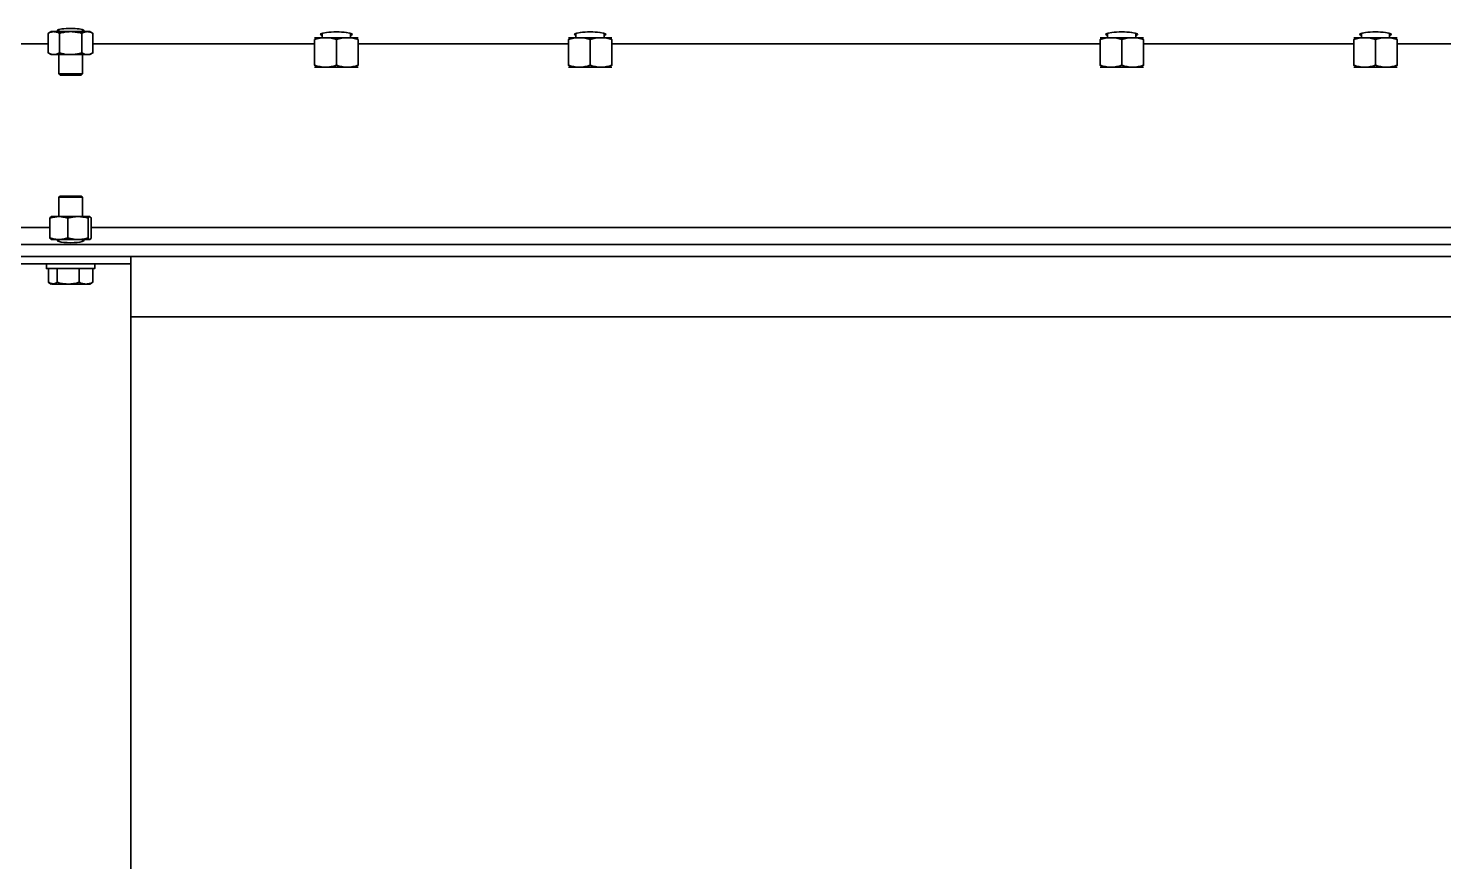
# Model space of a CAD drawing. Header units: millimetres. Extents: x -8400 to 8400, y -5940 to 5940.
# Drawn here: x -4664 to -4078, y 2990 to 3335 of the extents above; entities that cross this region are included whole.
import ezdxf

# ---------------------------------------------------------------- set-up
doc = ezdxf.new("R2010")
doc.units = ezdxf.units.MM
doc.layers.add('粗实线层', color=7, linetype='Continuous', lineweight=35)

msp = doc.modelspace()

# ---------------------------------------------------------------- linework, layer by layer
at = {"layer": '粗实线层', "linetype": 'Continuous', "lineweight": 35}
for points in [[(-4650.961, 3333.056), (-4651.53, 3333.352), (-4652.104, 3333.578), (-4652.393, 3333.661), (-4652.683, 3333.721), (-4652.976, 3333.758), (-4653.27, 3333.77), (-4653.344, 3333.77), (-4653.417, 3333.767), (-4653.491, 3333.764), (-4653.565, 3333.758), (-4653.711, 3333.743), (-4653.858, 3333.721), (-4654.149, 3333.661), (-4654.438, 3333.578), (-4655.012, 3333.352), (-4655.58, 3333.056)], [(-4637.104, 3333.056), (-4638.342, 3333.77), (-4638.463, 3333.77), (-4638.824, 3333.77), (-4639.414, 3333.77), (-4640.214, 3333.77), (-4641.2, 3333.77), (-4642.342, 3333.77), (-4643.606, 3333.77), (-4644.953, 3333.77), (-4646.342, 3333.77), (-4646.926, 3333.758), (-4647.509, 3333.721), (-4648.09, 3333.661), (-4648.669, 3333.579), (-4648.958, 3333.529), (-4649.247, 3333.475), (-4649.391, 3333.446), (-4649.535, 3333.416), (-4649.679, 3333.385), (-4649.823, 3333.352), (-4650.395, 3333.211), (-4650.961, 3333.056), (-4650.961, 3324.985), (-4651.529, 3324.689), (-4652.102, 3324.464), (-4652.391, 3324.381), (-4652.683, 3324.32), (-4652.829, 3324.298), (-4652.976, 3324.283), (-4653.049, 3324.278), (-4653.123, 3324.274), (-4653.197, 3324.271), (-4653.27, 3324.27), (-4653.564, 3324.283), (-4653.857, 3324.32), (-4654.148, 3324.38), (-4654.437, 3324.463), (-4655.011, 3324.688), (-4655.58, 3324.985), (-4655.58, 3333.056), (-4654.342, 3333.77), (-4654.22, 3333.77), (-4653.859, 3333.77), (-4653.27, 3333.77), (-4652.47, 3333.77), (-4651.484, 3333.77), (-4650.342, 3333.77), (-4649.078, 3333.77), (-4647.731, 3333.77), (-4646.342, 3333.77), (-4645.755, 3333.758), (-4645.167, 3333.721), (-4645.093, 3333.715), (-4645.019, 3333.707), (-4644.946, 3333.701), (-4644.872, 3333.693), (-4644.726, 3333.677), (-4644.579, 3333.66), (-4644.288, 3333.621), (-4643.998, 3333.576), (-4643.422, 3333.473), (-4642.851, 3333.35), (-4642.285, 3333.211), (-4641.723, 3333.056), (-4641.723, 3324.985), (-4642.285, 3324.83), (-4642.851, 3324.691), (-4643.422, 3324.569), (-4643.998, 3324.465), (-4644.288, 3324.42), (-4644.579, 3324.381), (-4644.726, 3324.364), (-4644.872, 3324.348), (-4644.946, 3324.341), (-4645.019, 3324.333), (-4645.093, 3324.327), (-4645.167, 3324.32), (-4645.755, 3324.283), (-4646.342, 3324.27), (-4646.926, 3324.283), (-4647.509, 3324.319), (-4648.09, 3324.38), (-4648.669, 3324.462), (-4648.958, 3324.511), (-4649.247, 3324.565), (-4649.391, 3324.595), (-4649.535, 3324.625), (-4649.679, 3324.656), (-4649.823, 3324.688), (-4650.395, 3324.829), (-4650.961, 3324.985)], [(-4651.208, 3334.606), (-4651.208, 3333.77)], [(-4637.104, 3324.985), (-4637.104, 3333.056), (-4637.673, 3333.352), (-4638.247, 3333.578), (-4638.536, 3333.661), (-4638.827, 3333.721), (-4639.12, 3333.758), (-4639.414, 3333.77), (-4639.487, 3333.77), (-4639.561, 3333.767), (-4639.635, 3333.764), (-4639.708, 3333.758), (-4639.855, 3333.743), (-4640.001, 3333.721), (-4640.293, 3333.661), (-4640.582, 3333.578), (-4641.155, 3333.352), (-4641.723, 3333.056)], [(-4641.476, 3333.77), (-4641.476, 3334.606)], [(-4542.192, 3333.082), (-4542.192, 3331.271)], [(-4530.491, 3331.271), (-4530.491, 3333.082)], [(-4437.192, 3333.082), (-4437.192, 3331.271)], [(-4425.491, 3331.271), (-4425.491, 3333.082)], [(-4217.193, 3333.082), (-4217.193, 3331.271)], [(-4205.491, 3331.271), (-4205.491, 3333.082)], [(-4112.192, 3333.082), (-4112.192, 3331.271)], [(-4100.491, 3331.271), (-4100.491, 3333.082)], [(-4747.336, 3328.77), (-4655.542, 3328.77)], [(-4637.076, 3328.77), (-4545.283, 3328.77)], [(-4536.342, 3330.466), (-4537.45, 3330.8), (-4538.569, 3331.054), (-4539.132, 3331.147), (-4539.699, 3331.215), (-4540.269, 3331.256), (-4540.842, 3331.271), (-4540.985, 3331.269), (-4541.129, 3331.267), (-4541.201, 3331.265), (-4541.273, 3331.263), (-4541.344, 3331.259), (-4541.416, 3331.256), (-4541.702, 3331.239), (-4541.987, 3331.214), (-4542.554, 3331.146), (-4543.118, 3331.054), (-4544.236, 3330.799), (-4545.342, 3330.466), (-4545.342, 3319.874), (-4544.233, 3319.541), (-4543.115, 3319.287), (-4542.552, 3319.194), (-4541.985, 3319.126), (-4541.415, 3319.085), (-4540.842, 3319.071), (-4539.42, 3319.071), (-4537.905, 3319.071), (-4536.342, 3319.071), (-4534.779, 3319.071), (-4533.264, 3319.071), (-4531.842, 3319.071), (-4530.557, 3319.071), (-4529.448, 3319.071), (-4528.548, 3319.071), (-4527.885, 3319.071), (-4527.479, 3319.071), (-4527.342, 3319.071)], [(-4545.342, 3331.271), (-4545.205, 3331.271), (-4544.799, 3331.271), (-4544.136, 3331.271), (-4543.236, 3331.271), (-4542.127, 3331.271), (-4540.842, 3331.271), (-4539.42, 3331.271), (-4537.905, 3331.271), (-4536.342, 3331.271), (-4534.779, 3331.271), (-4533.264, 3331.271), (-4531.842, 3331.271), (-4531.985, 3331.269), (-4532.129, 3331.267), (-4532.201, 3331.265), (-4532.272, 3331.263), (-4532.344, 3331.259), (-4532.416, 3331.256), (-4532.702, 3331.239), (-4532.987, 3331.214), (-4533.554, 3331.146), (-4534.118, 3331.054), (-4535.236, 3330.799), (-4536.342, 3330.466), (-4536.342, 3319.874), (-4537.448, 3319.542), (-4538.566, 3319.288), (-4539.13, 3319.194), (-4539.697, 3319.126), (-4539.982, 3319.102), (-4540.268, 3319.085), (-4540.34, 3319.081), (-4540.411, 3319.079), (-4540.483, 3319.076), (-4540.555, 3319.074), (-4540.699, 3319.071), (-4540.842, 3319.071), (-4542.127, 3319.071), (-4543.236, 3319.071), (-4544.136, 3319.071), (-4544.799, 3319.071), (-4545.205, 3319.071), (-4545.342, 3319.071)], [(-4536.342, 3319.874), (-4535.233, 3319.541), (-4534.115, 3319.287), (-4533.552, 3319.194), (-4532.985, 3319.126), (-4532.415, 3319.085), (-4531.842, 3319.071), (-4531.699, 3319.071), (-4531.555, 3319.074), (-4531.483, 3319.076), (-4531.411, 3319.079), (-4531.34, 3319.081), (-4531.268, 3319.085), (-4530.982, 3319.102), (-4530.697, 3319.126), (-4530.13, 3319.194), (-4529.566, 3319.288), (-4528.448, 3319.542), (-4527.342, 3319.874), (-4527.342, 3330.466), (-4528.45, 3330.8), (-4529.569, 3331.054), (-4530.132, 3331.147), (-4530.699, 3331.215), (-4531.269, 3331.256), (-4531.842, 3331.271), (-4530.557, 3331.271), (-4529.448, 3331.271), (-4528.548, 3331.271), (-4527.885, 3331.271), (-4527.479, 3331.271), (-4527.342, 3331.271)], [(-4527.292, 3328.77), (-4440.308, 3328.77)], [(-4440.342, 3331.271), (-4440.205, 3331.271), (-4439.799, 3331.271), (-4439.136, 3331.271), (-4438.236, 3331.271), (-4437.127, 3331.271), (-4435.842, 3331.271), (-4435.985, 3331.269), (-4436.129, 3331.267), (-4436.201, 3331.265), (-4436.272, 3331.263), (-4436.344, 3331.259), (-4436.416, 3331.256), (-4436.702, 3331.239), (-4436.987, 3331.214), (-4437.554, 3331.146), (-4438.118, 3331.054), (-4439.236, 3330.799), (-4440.342, 3330.466), (-4440.342, 3319.874), (-4439.234, 3319.541), (-4438.115, 3319.287), (-4437.552, 3319.194), (-4436.985, 3319.126), (-4436.415, 3319.085), (-4435.842, 3319.071), (-4437.127, 3319.071), (-4438.236, 3319.071), (-4439.136, 3319.071), (-4439.799, 3319.071), (-4440.205, 3319.071), (-4440.342, 3319.071)], [(-4422.342, 3331.271), (-4422.479, 3331.271), (-4422.885, 3331.271), (-4423.548, 3331.271), (-4424.448, 3331.271), (-4425.557, 3331.271), (-4426.842, 3331.271), (-4426.269, 3331.256), (-4425.699, 3331.215), (-4425.132, 3331.147), (-4424.569, 3331.054), (-4423.451, 3330.8), (-4422.342, 3330.466), (-4422.342, 3319.874), (-4423.448, 3319.542), (-4424.566, 3319.288), (-4425.13, 3319.194), (-4425.697, 3319.126), (-4425.982, 3319.102), (-4426.268, 3319.085), (-4426.34, 3319.081), (-4426.411, 3319.079), (-4426.483, 3319.076), (-4426.555, 3319.074), (-4426.699, 3319.071), (-4426.842, 3319.071), (-4428.264, 3319.071), (-4429.779, 3319.071), (-4431.342, 3319.071), (-4432.905, 3319.071), (-4434.42, 3319.071), (-4435.842, 3319.071), (-4435.699, 3319.071), (-4435.555, 3319.074), (-4435.483, 3319.076), (-4435.411, 3319.079), (-4435.34, 3319.081), (-4435.268, 3319.085), (-4434.982, 3319.102), (-4434.697, 3319.126), (-4434.13, 3319.194), (-4433.566, 3319.288), (-4432.448, 3319.542), (-4431.342, 3319.874)], [(-4431.342, 3330.466), (-4431.342, 3319.874), (-4430.233, 3319.541), (-4429.115, 3319.287), (-4428.552, 3319.194), (-4427.985, 3319.126), (-4427.415, 3319.085), (-4426.842, 3319.071), (-4425.557, 3319.071), (-4424.448, 3319.071), (-4423.548, 3319.071), (-4422.885, 3319.071), (-4422.479, 3319.071), (-4422.342, 3319.071)], [(-4422.317, 3328.77), (-4220.323, 3328.77)], [(-4220.342, 3331.271), (-4220.205, 3331.271), (-4219.799, 3331.271), (-4219.136, 3331.271), (-4218.236, 3331.271), (-4217.127, 3331.271), (-4215.842, 3331.271), (-4215.985, 3331.269), (-4216.129, 3331.267), (-4216.201, 3331.265), (-4216.272, 3331.263), (-4216.344, 3331.259), (-4216.416, 3331.256), (-4216.702, 3331.239), (-4216.987, 3331.214), (-4217.554, 3331.146), (-4218.118, 3331.054), (-4219.236, 3330.799), (-4220.342, 3330.466), (-4220.342, 3319.874), (-4219.233, 3319.541), (-4218.115, 3319.287), (-4217.552, 3319.194), (-4216.985, 3319.126), (-4216.415, 3319.085), (-4215.842, 3319.071), (-4217.127, 3319.071), (-4218.236, 3319.071), (-4219.136, 3319.071), (-4219.799, 3319.071), (-4220.205, 3319.071), (-4220.342, 3319.071)], [(-4211.342, 3330.466), (-4211.342, 3319.874), (-4210.233, 3319.541), (-4209.115, 3319.287), (-4208.552, 3319.194), (-4207.985, 3319.126), (-4207.415, 3319.085), (-4206.842, 3319.071), (-4206.699, 3319.071), (-4206.555, 3319.074), (-4206.483, 3319.076), (-4206.412, 3319.079), (-4206.34, 3319.081), (-4206.268, 3319.085), (-4205.982, 3319.102), (-4205.697, 3319.126), (-4205.13, 3319.194), (-4204.566, 3319.288), (-4203.448, 3319.542), (-4202.342, 3319.874), (-4202.342, 3330.466), (-4203.45, 3330.8), (-4204.569, 3331.054), (-4205.132, 3331.147), (-4205.699, 3331.215), (-4206.269, 3331.256), (-4206.842, 3331.271), (-4206.985, 3331.269), (-4207.129, 3331.267), (-4207.201, 3331.265), (-4207.272, 3331.263), (-4207.344, 3331.259), (-4207.416, 3331.256), (-4207.702, 3331.239), (-4207.987, 3331.214), (-4208.554, 3331.146), (-4209.118, 3331.054), (-4210.236, 3330.799), (-4211.342, 3330.466), (-4212.45, 3330.8), (-4213.569, 3331.054), (-4214.132, 3331.147), (-4214.699, 3331.215), (-4215.269, 3331.256), (-4215.842, 3331.271), (-4214.42, 3331.271), (-4212.905, 3331.271), (-4211.342, 3331.271), (-4209.779, 3331.271), (-4208.264, 3331.271), (-4206.842, 3331.271), (-4205.557, 3331.271), (-4204.448, 3331.271), (-4203.548, 3331.271), (-4202.885, 3331.271), (-4202.479, 3331.271), (-4202.342, 3331.271)], [(-4202.332, 3328.77), (-4115.289, 3328.77)], [(-4106.342, 3319.874), (-4105.233, 3319.541), (-4104.115, 3319.287), (-4103.552, 3319.194), (-4102.985, 3319.126), (-4102.415, 3319.085), (-4101.842, 3319.071), (-4101.699, 3319.071), (-4101.555, 3319.074), (-4101.483, 3319.076), (-4101.412, 3319.079), (-4101.34, 3319.081), (-4101.268, 3319.085), (-4100.982, 3319.102), (-4100.697, 3319.126), (-4100.13, 3319.194), (-4099.566, 3319.288), (-4098.448, 3319.542), (-4097.342, 3319.874), (-4097.342, 3330.466), (-4098.45, 3330.8), (-4099.569, 3331.054), (-4100.132, 3331.147), (-4100.699, 3331.215), (-4101.269, 3331.256), (-4101.842, 3331.271), (-4103.264, 3331.271), (-4104.779, 3331.271), (-4106.342, 3331.271), (-4107.905, 3331.271), (-4109.42, 3331.271), (-4110.842, 3331.271), (-4110.985, 3331.269), (-4111.129, 3331.267), (-4111.201, 3331.265), (-4111.273, 3331.263), (-4111.344, 3331.259), (-4111.416, 3331.256), (-4111.702, 3331.239), (-4111.987, 3331.214), (-4112.554, 3331.146), (-4113.118, 3331.054), (-4114.236, 3330.799), (-4115.342, 3330.466), (-4115.342, 3319.874), (-4114.233, 3319.541), (-4113.115, 3319.287), (-4112.552, 3319.194), (-4111.985, 3319.126), (-4111.415, 3319.085), (-4110.842, 3319.071), (-4110.699, 3319.071), (-4110.555, 3319.074), (-4110.483, 3319.076), (-4110.411, 3319.079), (-4110.34, 3319.081), (-4110.268, 3319.085), (-4109.982, 3319.102), (-4109.697, 3319.126), (-4109.13, 3319.194), (-4108.566, 3319.288), (-4107.448, 3319.542), (-4106.342, 3319.874), (-4106.342, 3330.466), (-4107.45, 3330.8), (-4108.569, 3331.054), (-4109.132, 3331.147), (-4109.699, 3331.215), (-4110.269, 3331.256), (-4110.842, 3331.271), (-4112.127, 3331.271), (-4113.236, 3331.271), (-4114.136, 3331.271), (-4114.799, 3331.271), (-4115.205, 3331.271), (-4115.342, 3331.271)], [(-4097.342, 3331.271), (-4097.479, 3331.271), (-4097.885, 3331.271), (-4098.548, 3331.271), (-4099.448, 3331.271), (-4100.557, 3331.271), (-4101.842, 3331.271), (-4101.985, 3331.269), (-4102.129, 3331.267), (-4102.201, 3331.265), (-4102.272, 3331.263), (-4102.344, 3331.259), (-4102.416, 3331.256), (-4102.702, 3331.239), (-4102.987, 3331.214), (-4103.554, 3331.146), (-4104.118, 3331.054), (-4105.236, 3330.799), (-4106.342, 3330.466)], [(-4097.298, 3328.77), (-3895.304, 3328.77)], [(-4655.58, 3324.985), (-4654.342, 3324.27), (-4654.22, 3324.27), (-4653.859, 3324.27), (-4653.27, 3324.27), (-4652.47, 3324.27), (-4651.484, 3324.27), (-4650.342, 3324.27), (-4649.078, 3324.27), (-4647.731, 3324.27), (-4646.342, 3324.27), (-4644.953, 3324.27), (-4643.606, 3324.27), (-4642.342, 3324.27), (-4641.2, 3324.27), (-4640.214, 3324.27), (-4639.414, 3324.27), (-4639.34, 3324.271), (-4639.267, 3324.274), (-4639.193, 3324.278), (-4639.119, 3324.283), (-4638.972, 3324.298), (-4638.826, 3324.32), (-4638.535, 3324.381), (-4638.246, 3324.464), (-4637.672, 3324.689), (-4637.104, 3324.985), (-4638.342, 3324.27), (-4638.463, 3324.27), (-4638.824, 3324.27), (-4639.414, 3324.27), (-4639.708, 3324.283), (-4640, 3324.32), (-4640.291, 3324.38), (-4640.58, 3324.463), (-4641.154, 3324.688), (-4641.723, 3324.985)], [(-4651.208, 3324.27), (-4651.208, 3316.257), (-4650.721, 3315.771), (-4650.612, 3315.771), (-4650.288, 3315.771), (-4649.766, 3315.771), (-4649.072, 3315.771), (-4648.242, 3315.771), (-4647.316, 3315.771), (-4646.342, 3315.771), (-4645.367, 3315.771), (-4644.442, 3315.771), (-4643.611, 3315.771), (-4642.918, 3315.771), (-4642.396, 3315.771), (-4642.072, 3315.771), (-4641.963, 3315.771), (-4641.476, 3316.257), (-4641.476, 3324.27)], [(-4651.208, 3316.257), (-4651.102, 3316.257), (-4650.787, 3316.257), (-4650.279, 3316.257), (-4649.598, 3316.257), (-4648.775, 3316.257), (-4647.846, 3316.257), (-4646.851, 3316.257), (-4645.833, 3316.257), (-4644.838, 3316.257), (-4643.909, 3316.257), (-4643.086, 3316.257), (-4642.405, 3316.257), (-4641.897, 3316.257), (-4641.582, 3316.257), (-4641.476, 3316.257)], [(-4202.342, 3319.071), (-4202.479, 3319.071), (-4202.885, 3319.071), (-4203.548, 3319.071), (-4204.448, 3319.071), (-4205.557, 3319.071), (-4206.842, 3319.071), (-4208.264, 3319.071), (-4209.779, 3319.071), (-4211.342, 3319.071), (-4212.905, 3319.071), (-4214.42, 3319.071), (-4215.842, 3319.071), (-4215.699, 3319.071), (-4215.555, 3319.074), (-4215.483, 3319.076), (-4215.411, 3319.079), (-4215.34, 3319.081), (-4215.268, 3319.085), (-4214.982, 3319.102), (-4214.697, 3319.126), (-4214.13, 3319.194), (-4213.566, 3319.288), (-4212.448, 3319.542), (-4211.342, 3319.874)], [(-4097.342, 3319.071), (-4097.479, 3319.071), (-4097.885, 3319.071), (-4098.548, 3319.071), (-4099.448, 3319.071), (-4100.557, 3319.071), (-4101.842, 3319.071), (-4103.264, 3319.071), (-4104.779, 3319.071), (-4106.342, 3319.071), (-4107.905, 3319.071), (-4109.42, 3319.071), (-4110.842, 3319.071), (-4112.127, 3319.071), (-4113.236, 3319.071), (-4114.136, 3319.071), (-4114.799, 3319.071), (-4115.205, 3319.071), (-4115.342, 3319.071)], [(-4641.476, 3265.283), (-4641.963, 3265.77), (-4642.077, 3265.77), (-4642.414, 3265.77), (-4642.956, 3265.77), (-4643.675, 3265.77), (-4644.534, 3265.77), (-4645.487, 3265.77), (-4646.484, 3265.77), (-4647.474, 3265.77), (-4648.405, 3265.77), (-4649.228, 3265.77), (-4649.901, 3265.77), (-4650.387, 3265.77), (-4650.637, 3265.77), (-4650.721, 3265.77), (-4651.208, 3265.283)], [(-4641.476, 3257.271), (-4641.476, 3265.283), (-4641.584, 3265.283), (-4641.905, 3265.283), (-4642.422, 3265.283), (-4643.115, 3265.283), (-4643.951, 3265.283), (-4644.893, 3265.283), (-4645.901, 3265.283), (-4646.927, 3265.283), (-4647.928, 3265.283), (-4648.858, 3265.283), (-4649.676, 3265.283), (-4650.346, 3265.283), (-4650.837, 3265.283), (-4651.114, 3265.283), (-4651.208, 3265.283), (-4651.208, 3257.271)], [(-4654.875, 3256.556), (-4654.727, 3256.852), (-4654.578, 3257.078), (-4654.502, 3257.161), (-4654.427, 3257.221), (-4654.411, 3257.231)], [(-4654.414, 3257.229), (-4654.342, 3257.271), (-4654.208, 3257.271), (-4653.81, 3257.271), (-4653.162, 3257.271), (-4652.285, 3257.271), (-4651.21, 3257.271), (-4650.033, 3257.271), (-4648.745, 3257.271), (-4647.383, 3257.271), (-4645.99, 3257.271), (-4644.607, 3257.271), (-4643.278, 3257.271), (-4643.817, 3257.258), (-4644.356, 3257.222), (-4644.892, 3257.162), (-4645.427, 3257.079), (-4645.694, 3257.03), (-4645.961, 3256.976), (-4646.094, 3256.946), (-4646.227, 3256.916), (-4646.36, 3256.885), (-4646.493, 3256.852), (-4647.021, 3256.712), (-4647.544, 3256.556)], [(-4639.011, 3256.556), (-4638.863, 3256.852), (-4638.714, 3257.077), (-4638.639, 3257.16), (-4638.563, 3257.221), (-4638.525, 3257.242), (-4638.487, 3257.258), (-4638.467, 3257.263), (-4638.448, 3257.267), (-4638.429, 3257.269), (-4638.41, 3257.271), (-4638.711, 3257.271), (-4639.244, 3257.271), (-4639.993, 3257.271), (-4640.935, 3257.271), (-4642.041, 3257.271), (-4643.278, 3257.271), (-4642.736, 3257.258), (-4642.192, 3257.221), (-4642.124, 3257.214), (-4642.056, 3257.208), (-4641.988, 3257.2), (-4641.92, 3257.193), (-4641.785, 3257.177), (-4641.649, 3257.16), (-4641.38, 3257.12), (-4641.112, 3257.076), (-4640.58, 3256.972), (-4640.053, 3256.85), (-4639.53, 3256.71), (-4639.011, 3256.556), (-4639.011, 3248.485)], [(-4638.41, 3247.77), (-4638.391, 3247.771), (-4638.372, 3247.773), (-4638.353, 3247.777), (-4638.333, 3247.783), (-4638.295, 3247.799), (-4638.257, 3247.82), (-4638.181, 3247.881), (-4638.106, 3247.963), (-4637.957, 3248.19), (-4637.809, 3248.485), (-4637.809, 3256.556), (-4637.957, 3256.852), (-4638.106, 3257.078), (-4638.182, 3257.161), (-4638.257, 3257.221), (-4638.333, 3257.258), (-4638.41, 3257.271)], [(-4654.829, 3252.771), (-5528.295, 3252.771)], [(-3699.842, 3252.771), (-4637.789, 3252.771)], [(-1771.342, 3245.77), (-5571.342, 3245.77)], [(-4647.544, 3248.485), (-4647.021, 3248.329), (-4646.493, 3248.189), (-4646.36, 3248.156), (-4646.227, 3248.125), (-4646.094, 3248.094), (-4645.961, 3248.065), (-4645.694, 3248.011), (-4645.427, 3247.962), (-4644.892, 3247.879), (-4644.356, 3247.819), (-4643.817, 3247.783), (-4643.278, 3247.77), (-4644.607, 3247.77), (-4645.99, 3247.77), (-4647.383, 3247.77), (-4648.745, 3247.77), (-4650.033, 3247.77), (-4651.21, 3247.77), (-4652.238, 3247.77), (-4653.087, 3247.77), (-4653.732, 3247.77), (-4654.152, 3247.77), (-4654.334, 3247.77), (-4654.274, 3247.77), (-4654.293, 3247.771), (-4654.312, 3247.773), (-4654.332, 3247.777), (-4654.351, 3247.783), (-4654.389, 3247.799), (-4654.427, 3247.82), (-4654.503, 3247.881), (-4654.578, 3247.963), (-4654.727, 3248.19), (-4654.875, 3248.485)], [(-4651.208, 3247.771), (-4651.208, 3246.935)], [(-4641.476, 3246.935), (-4641.476, 3247.771)], [(-5571.342, 3243.203), (-5571.342, 3240.771), (-1771.342, 3240.771), (-1771.342, 3243.203)], [(-4656.342, 3237.77), (-4656.342, 3235.771), (-4656.15, 3235.771), (-4655.579, 3235.771), (-4654.931, 3235.771), (-4654.102, 3235.771), (-4653.112, 3235.771), (-4651.981, 3235.771), (-4650.731, 3235.771), (-4649.39, 3235.771), (-4647.985, 3235.771), (-4646.546, 3235.771), (-4645.103, 3235.771), (-4643.685, 3235.771), (-4642.323, 3235.771), (-4641.045, 3235.771), (-4639.878, 3235.771), (-4638.846, 3235.771), (-4637.97, 3235.771), (-4637.269, 3235.771), (-4636.758, 3235.771), (-4636.446, 3235.771), (-4636.342, 3235.771), (-4636.342, 3237.77)], [(-4653.732, 3229.37), (-4653.956, 3229.383), (-4654.179, 3229.419), (-4654.401, 3229.479), (-4654.623, 3229.562), (-4654.734, 3229.611), (-4654.844, 3229.665), (-4654.9, 3229.694), (-4654.955, 3229.725), (-4655.01, 3229.756), (-4655.065, 3229.788), (-4655.284, 3229.929), (-4655.501, 3230.085), (-4655.501, 3235.771)], [(-4642.804, 3235.771), (-4642.804, 3230.085), (-4643.932, 3229.789), (-4645.07, 3229.563), (-4645.643, 3229.48), (-4646.22, 3229.42), (-4646.8, 3229.383), (-4647.383, 3229.37), (-4647.529, 3229.371), (-4647.675, 3229.374), (-4647.821, 3229.378), (-4647.967, 3229.383), (-4648.258, 3229.399), (-4648.548, 3229.42), (-4649.126, 3229.481), (-4649.699, 3229.563), (-4650.837, 3229.789), (-4651.963, 3230.085), (-4651.963, 3235.771)], [(-4637.183, 3230.085), (-4637.398, 3229.931), (-4637.615, 3229.791), (-4637.834, 3229.669), (-4638.054, 3229.565), (-4638.165, 3229.521), (-4638.277, 3229.481), (-4638.333, 3229.464), (-4638.389, 3229.448), (-4638.417, 3229.44), (-4638.446, 3229.433), (-4638.474, 3229.427), (-4638.502, 3229.42), (-4638.727, 3229.383), (-4638.952, 3229.37), (-4638.532, 3229.37), (-4638.35, 3229.37), (-4638.41, 3229.37), (-4638.711, 3229.37), (-4639.244, 3229.37), (-4639.993, 3229.37), (-4639.635, 3229.383), (-4639.279, 3229.42), (-4638.926, 3229.48), (-4638.574, 3229.563), (-4637.875, 3229.789), (-4637.183, 3230.085), (-4637.183, 3235.771)], [(-4621.342, 3237.77), (-4621.342, 3237.668), (-4621.342, 3237.369), (-4621.342, 3236.892), (-4621.342, 3236.271), (-4621.342, 3235.547), (-4621.342, 3234.77), (-4621.342, 2746.77), (-4621.342, 2745.994), (-4621.342, 2745.27), (-4621.342, 2744.649), (-4621.342, 2744.172), (-4621.342, 2743.872), (-4621.342, 2743.771)], [(-4655.501, 3230.085), (-4654.809, 3229.789), (-4654.11, 3229.563), (-4653.758, 3229.48), (-4653.405, 3229.42), (-4653.049, 3229.383), (-4652.691, 3229.37)], [(-4655.002, 3229.752), (-4654.342, 3229.37)], [(-4651.963, 3230.085), (-4652.178, 3229.931), (-4652.395, 3229.791), (-4652.613, 3229.669), (-4652.834, 3229.565), (-4652.945, 3229.521), (-4653.057, 3229.481), (-4653.113, 3229.464), (-4653.169, 3229.448), (-4653.197, 3229.44), (-4653.225, 3229.433), (-4653.253, 3229.427), (-4653.282, 3229.42), (-4653.507, 3229.383), (-4653.732, 3229.37), (-4653.087, 3229.37), (-4652.238, 3229.37), (-4651.21, 3229.37), (-4650.033, 3229.37), (-4648.745, 3229.37), (-4647.383, 3229.37), (-4645.99, 3229.37), (-4644.607, 3229.37), (-4643.278, 3229.37), (-4642.041, 3229.37), (-4640.935, 3229.37), (-4639.993, 3229.37), (-4640.083, 3229.371), (-4640.172, 3229.374), (-4640.262, 3229.378), (-4640.352, 3229.383), (-4640.53, 3229.399), (-4640.708, 3229.42), (-4641.063, 3229.481), (-4641.415, 3229.563), (-4642.113, 3229.789), (-4642.804, 3230.085)], [(-4638.342, 3229.37), (-4637.681, 3229.752)], [(-3731.342, 3165.77), (-3731.342, 3215.771), (-4621.351, 3215.771)]]:
    msp.add_lwpolyline(points, dxfattribs=at)
for points in [[(-4435.842, 3331.271), (-4434.42, 3331.271), (-4432.905, 3331.271), (-4431.342, 3331.271), (-4429.779, 3331.271), (-4428.264, 3331.271), (-4426.842, 3331.271), (-4426.985, 3331.269), (-4427.129, 3331.267), (-4427.201, 3331.265), (-4427.272, 3331.263), (-4427.344, 3331.259), (-4427.416, 3331.256), (-4427.702, 3331.239), (-4427.987, 3331.214), (-4428.554, 3331.146), (-4429.118, 3331.054), (-4430.235, 3330.799), (-4431.342, 3330.466), (-4432.451, 3330.8), (-4433.569, 3331.054), (-4434.132, 3331.147), (-4434.699, 3331.215), (-4435.269, 3331.256)], [(-4647.544, 3256.556), (-4648.447, 3256.852), (-4649.358, 3257.078), (-4649.817, 3257.161), (-4650.278, 3257.221), (-4650.743, 3257.258), (-4651.21, 3257.271), (-4651.326, 3257.269), (-4651.443, 3257.267), (-4651.56, 3257.263), (-4651.677, 3257.258), (-4651.91, 3257.242), (-4652.142, 3257.221), (-4652.604, 3257.16), (-4653.063, 3257.077), (-4653.974, 3256.852), (-4654.875, 3256.556), (-4654.875, 3248.485), (-4653.972, 3248.189), (-4653.061, 3247.963), (-4652.602, 3247.88), (-4652.141, 3247.82), (-4651.676, 3247.783), (-4651.21, 3247.77), (-4651.093, 3247.771), (-4650.976, 3247.773), (-4650.859, 3247.777), (-4650.742, 3247.783), (-4650.509, 3247.799), (-4650.277, 3247.82), (-4649.815, 3247.881), (-4649.356, 3247.963), (-4648.445, 3248.19), (-4647.544, 3248.485)], [(-4639.011, 3248.485), (-4638.863, 3248.189), (-4638.714, 3247.963), (-4638.638, 3247.88), (-4638.563, 3247.82), (-4638.487, 3247.783), (-4638.41, 3247.77), (-4638.711, 3247.77), (-4639.244, 3247.77), (-4639.993, 3247.77), (-4640.935, 3247.77), (-4642.041, 3247.77), (-4643.278, 3247.77), (-4642.736, 3247.783), (-4642.192, 3247.82), (-4642.124, 3247.826), (-4642.056, 3247.833), (-4641.988, 3247.84), (-4641.92, 3247.847), (-4641.785, 3247.864), (-4641.649, 3247.881), (-4641.38, 3247.92), (-4641.112, 3247.965), (-4640.58, 3248.068), (-4640.053, 3248.191), (-4639.53, 3248.33)], [(-4621.342, 3240.771), (-4621.342, 3237.77), (-4671.342, 3237.77), (-4671.342, 3240.771)]]:
    msp.add_lwpolyline(points, close=True, dxfattribs=at)
for centre, major_axis, ratio, start_param, end_param in [((-4646.342, 3334.204), (-5.559, 0), 0.156691, 2.6139361, 6.811057), ((-4536.342, 3332.638), (-6.561, 0), 0.1566241, 2.6906779, 6.7340984), ((-4431.342, 3332.638), (-6.488, 0), 0.1566251, 2.6907012, 6.7341202), ((-4211.342, 3332.638), (-6.56, 0), 0.1566254, 2.6906832, 6.7340835), ((-4106.342, 3332.638), (-6.563, 0), 0.156626, 2.6906847, 6.7340816), ((-4646.313, 3247.339), (5.485, 0.003), 0.1562297, 2.6147464, 4.7071019), ((-4646.362, 3247.338), (-5.518, 0.002), 0.1563908, 1.5744875, 3.6687741)]:
    msp.add_ellipse(centre, major_axis=major_axis, ratio=ratio, start_param=start_param, end_param=end_param, dxfattribs=at)

doc.saveas('drawing.dxf')
